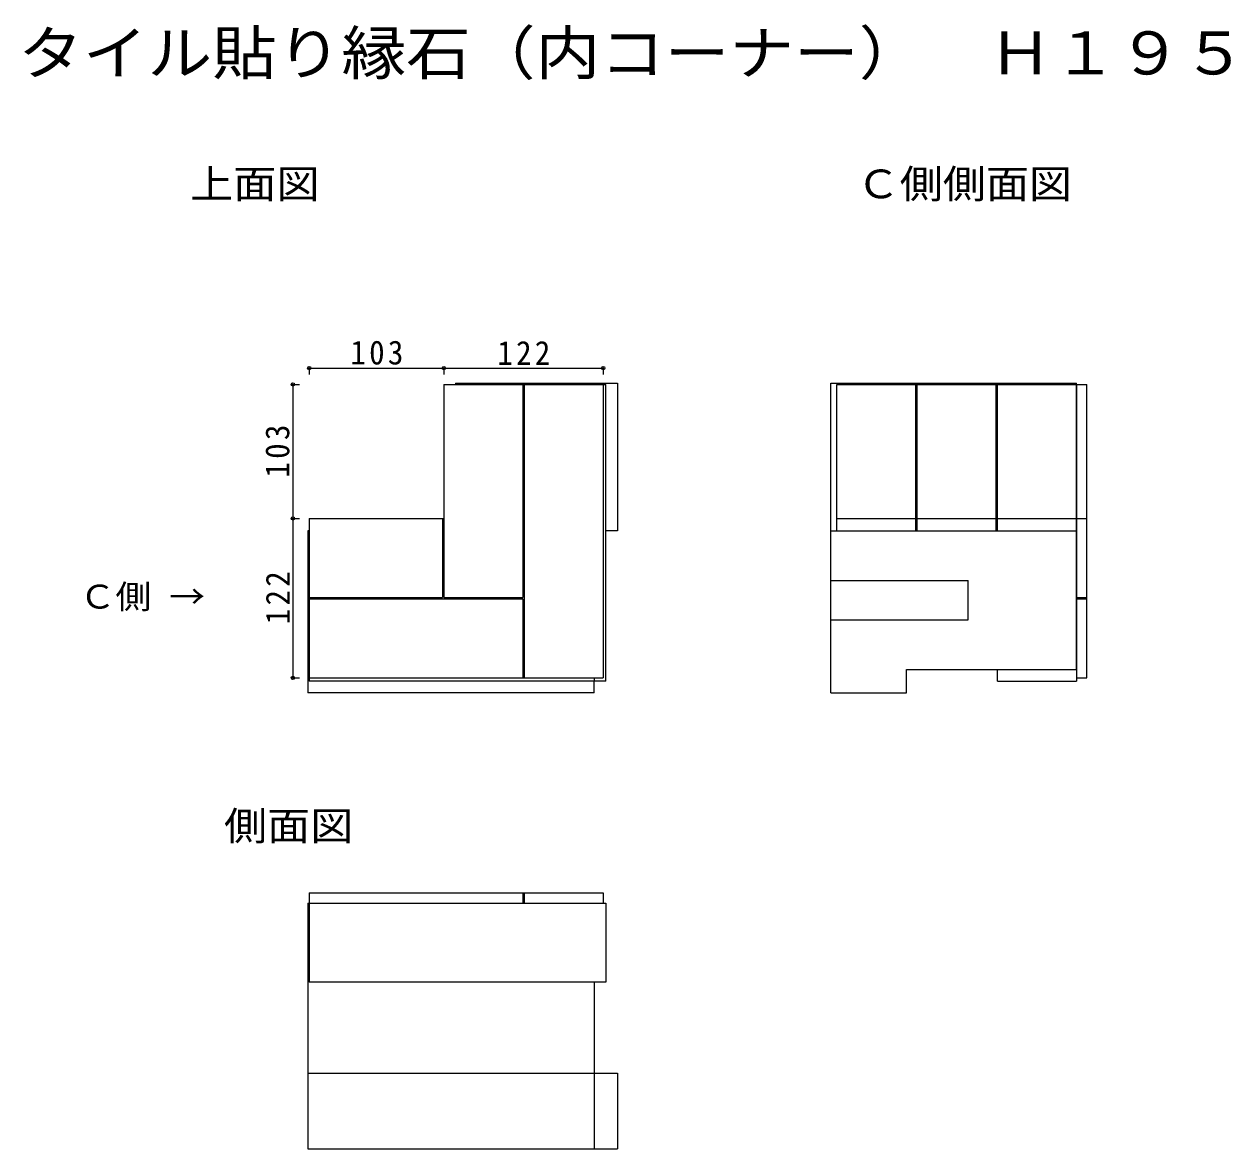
# Model space of a CAD drawing. Units: millimetres at full size, sheet at 1:5. Extents: x -603 to 321, y -394 to 466.
import ezdxf
from ezdxf.enums import TextEntityAlignment as Align

# ---------------------------------------------------------------- set-up
doc = ezdxf.new("R2010")
doc.units = ezdxf.units.MM
doc.header["$LTSCALE"] = 5
doc.header["$PDMODE"] = 32
doc.header["$PDSIZE"] = 2.5
for name, color, linetype in [('0-0', 2, 'Continuous'), ('8-0', 5, 'Continuous'), ('F-0', 3, 'Continuous')]:
    doc.layers.add(name, color=color, linetype=linetype)
doc.styles.add('ＭＳ ゴシック', font='')
doc.styles.get('ＭＳ ゴシック').set_extended_font_data('MS Gothic')

msp = doc.modelspace()

# ---------------------------------------------------------------- linework, layer by layer
at = {"layer": '0-0', "color": 4}
for p, q in [((-384.673, 202.977), (-384.673, 197.977)), ((-384.673, 202.977), (-281.673, 202.977)), ((-281.673, 202.977), (-159.673, 202.977)), ((-281.673, 202.977), (-281.673, 197.977)), ((-159.673, 202.977), (-159.673, 197.977)), ((-397.173, 190.477), (-392.173, 190.477)), ((-397.173, 190.477), (-397.173, 87.977)), ((-397.173, 87.977), (-397.173, -34.023)), ((-397.173, 87.977), (-392.173, 87.977)), ((-397.173, -34.023), (-392.173, -34.023))]:
    msp.add_line(p, q, dxfattribs=at)
at = {"layer": '0-0'}
for p, q in [((-272.673, 191.477), (-272.673, 190.477)), ((14.602, -45.523), (14.602, 191.477)), ((14.602, 191.477), (202.602, 191.477)), ((202.602, -27.523), (202.602, 191.477)), ((-385.673, 78.477), (-385.673, -45.523)), ((-384.673, 78.477), (-385.673, 78.477)), ((-148.673, 78.477), (-157.673, 78.477)), ((14.602, 78.477), (202.602, 78.477)), ((14.602, 40.477), (119.602, 40.477)), ((119.602, 10.477), (119.602, 40.477)), ((14.602, 10.477), (119.602, 10.477)), ((-384.673, -27.523), (-385.673, -27.523)), ((72.602, -45.523), (72.602, -27.523)), ((72.602, -27.523), (202.602, -27.523)), ((-166.673, -45.523), (-166.673, -36.523)), ((-166.673, -45.523), (-385.673, -45.523)), ((14.602, -45.523), (72.602, -45.523)), ((-385.673, -206.393), (-385.673, -394.393)), ((-385.673, -206.393), (-166.673, -206.393)), ((-166.673, -267.393), (-166.673, -394.393)), ((-385.673, -336.393), (-148.673, -336.393)), ((-148.673, -336.393), (-148.673, -394.393)), ((-385.673, -394.393), (-148.673, -394.393))]:
    msp.add_line(p, q, dxfattribs=at)
msp.add_lwpolyline([(-272.673, 191.477), (-148.673, 191.477), (-148.673, 78.477)], dxfattribs=at)
at = {"layer": '0-0', "color": 4}
for p in [(-384.673, 202.977), (-281.673, 202.977), (-159.673, 202.977), (-397.173, 190.477), (-397.173, 87.977), (-397.173, -34.023)]:
    msp.add_point(p, dxfattribs=at)
at = {"layer": '8-0'}
for p, q in [((-281.673, 190.477), (-157.673, 190.477)), ((-221.173, 190.477), (-221.173, 27.477)), ((-220.173, 190.477), (-220.173, -34.023)), ((-159.673, 190.477), (-159.673, -34.023)), ((-157.673, -36.523), (-157.673, 190.477)), ((19.102, 78.477), (19.102, 190.477)), ((19.102, 190.477), (210.602, 190.477)), ((79.602, 78.477), (79.602, 190.477)), ((80.602, 78.477), (80.602, 190.477)), ((141.102, 78.477), (141.102, 190.477)), ((142.102, 78.477), (142.102, 190.477)), ((202.602, 190.477), (202.602, -36.523)), ((210.602, -34.023), (210.602, 190.477)), ((-384.673, 87.977), (-384.673, -36.523)), ((-384.673, 87.977), (-281.673, 87.977)), ((-282.673, 87.977), (-282.673, 27.477)), ((19.102, 87.977), (210.602, 87.977)), ((19.102, 78.477), (202.602, 78.477)), ((-384.673, 27.477), (-282.673, 27.477)), ((-384.673, 27.477), (-282.673, 27.477)), ((-384.673, 26.477), (-221.173, 26.477)), ((-281.673, 27.477), (-221.173, 27.477)), ((-221.173, 26.477), (-221.173, -34.023)), ((202.602, 27.477), (210.602, 27.477)), ((202.602, 26.477), (210.602, 26.477)), ((142.102, -27.523), (202.602, -27.523)), ((142.102, -36.523), (142.102, -27.523)), ((-384.673, -34.023), (-159.673, -34.023)), ((-157.673, -36.523), (-384.673, -36.523)), ((-166.673, -34.023), (-166.673, -36.523)), ((142.102, -36.523), (202.602, -36.523)), ((202.602, -34.023), (210.602, -34.023)), ((-384.673, -198.393), (-159.673, -198.393)), ((-384.673, -198.393), (-384.673, -266.893)), ((-221.173, -198.393), (-221.173, -206.393)), ((-220.173, -198.393), (-220.173, -206.393)), ((-159.673, -198.393), (-159.673, -206.393)), ((-384.673, -206.393), (-157.673, -206.393)), ((-157.673, -206.393), (-157.673, -266.893)), ((-157.673, -266.893), (-384.673, -266.893))]:
    msp.add_line(p, q, dxfattribs=at)
msp.add_lwpolyline([(-281.673, 190.477), (-281.673, 27.477), (-221.173, 27.477)], dxfattribs=at)

# ---------------------------------------------------------------- texts
at = {"layer": '0-0', "color": 3, "char_height": 18.33, "attachment_point": 7, "style": 'ＭＳ ゴシック'}
for s, insert in [('\\T1.21;\\W0.95;103', (-353.173, 205.477)), ('\\T1.21;\\W0.95;122', (-240.673, 205.477))]:
    msp.add_mtext(s, dxfattribs=dict(at, insert=insert))
at = {"layer": '0-0', "color": 3, "char_height": 18.33, "attachment_point": 7, "rotation": 90, "style": 'ＭＳ ゴシック'}
for s, insert in [('\\T1.21;\\W0.95;103', (-399.673, 119.227)), ('\\T1.21;\\W0.95;122', (-399.673, 6.977))]:
    msp.add_mtext(s, dxfattribs=dict(at, insert=insert))
at = {"layer": 'F-0', "color": 6, "style": 'ＭＳ ゴシック', "width": 1.1}
msp.add_text('タイル貼り縁石（内コーナー）\u3000Ｈ１９５', height=32.99, dxfattribs=at).set_placement((-607.495, 417.752), align=Align.BOTTOM_LEFT)
at = {"layer": 'F-0', "style": 'ＭＳ ゴシック', "width": 1.1}
for s, height, p in [('上面図', 21.99, (-475.806, 326.338)), ('Ｃ側側面図', 21.99, (34.309, 326.338)), ('Ｃ側 →', 18.33, (-560.558, 13.462)), ('側面図', 21.99, (-449.967, -164.918))]:
    msp.add_text(s, height=height, dxfattribs=at).set_placement(p, align=Align.BOTTOM_LEFT)

doc.saveas('drawing.dxf')
